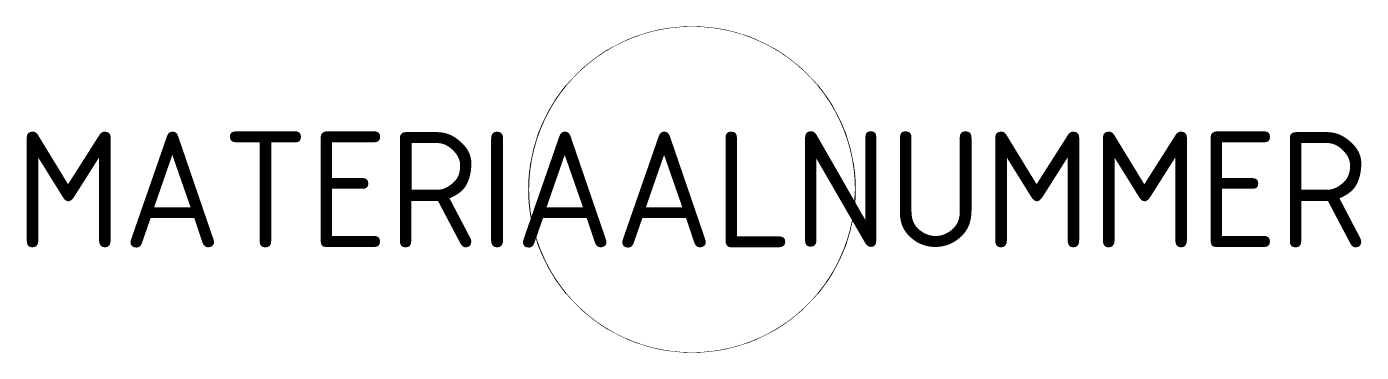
# Model space of a CAD drawing. Extents: x -14.4 to 14.5, y -3.5 to 3.5.
import ezdxf
from ezdxf.enums import TextEntityAlignment as Align

# ---------------------------------------------------------------- set-up
doc = ezdxf.new("R2010")
doc.units = 0
doc.set_wipeout_variables(frame=1)
doc.styles.add('NLCS-ISO', font='NLCS-ISO.ttf', dxfattribs={"height": 0.0025})

msp = doc.modelspace()

# ---------------------------------------------------------------- linework, layer by layer
msp.add_circle((0, 0), 3.518)

# ---------------------------------------------------------------- next in the draw order: wipeouts: each hides what was drawn before it
msp.add_wipeout([(3.518, 0), (3.511, 0.221), (3.49, 0.441), (3.456, 0.659), (3.408, 0.875), (3.346, 1.087), (3.271, 1.295), (3.183, 1.498), (3.083, 1.695), (2.971, 1.885), (2.846, 2.068), (2.711, 2.243), (2.565, 2.408), (2.408, 2.565), (2.243, 2.711), (2.068, 2.846), (1.885, 2.971), (1.695, 3.083), (1.498, 3.183), (1.295, 3.271), (1.087, 3.346), (0.875, 3.408), (0.659, 3.456), (0.441, 3.49), (0.221, 3.511), (0, 3.518), (-0.221, 3.511), (-0.441, 3.49), (-0.659, 3.456), (-0.875, 3.408), (-1.087, 3.346), (-1.295, 3.271), (-1.498, 3.183), (-1.695, 3.083), (-1.885, 2.971), (-2.068, 2.846), (-2.243, 2.711), (-2.408, 2.565), (-2.565, 2.408), (-2.711, 2.243), (-2.846, 2.068), (-2.971, 1.885), (-3.083, 1.695), (-3.183, 1.498), (-3.271, 1.295), (-3.346, 1.087), (-3.408, 0.875), (-3.456, 0.659), (-3.49, 0.441), (-3.511, 0.221), (-3.518, 0), (-3.511, -0.221), (-3.49, -0.441), (-3.456, -0.659), (-3.408, -0.875), (-3.346, -1.087), (-3.271, -1.295), (-3.183, -1.498), (-3.083, -1.695), (-2.971, -1.885), (-2.846, -2.068), (-2.711, -2.243), (-2.565, -2.408), (-2.408, -2.565), (-2.243, -2.711), (-2.068, -2.846), (-1.885, -2.971), (-1.695, -3.083), (-1.498, -3.183), (-1.295, -3.271), (-1.087, -3.346), (-0.875, -3.408), (-0.659, -3.456), (-0.441, -3.49), (-0.221, -3.511), (0, -3.518), (0.221, -3.511), (0.441, -3.49), (0.659, -3.456), (0.875, -3.408), (1.087, -3.346), (1.295, -3.271), (1.498, -3.183), (1.695, -3.083), (1.885, -2.971), (2.068, -2.846), (2.243, -2.711), (2.408, -2.565), (2.565, -2.408), (2.711, -2.243), (2.846, -2.068), (2.971, -1.885), (3.083, -1.695), (3.183, -1.498), (3.271, -1.295), (3.346, -1.087), (3.408, -0.875), (3.456, -0.659), (3.49, -0.441)])

# ---------------------------------------------------------------- next in the draw order: texts
at = {"style": 'NLCS-ISO'}
msp.add_attdef('MATERIAALNUMMER', text='1', height=2.5, dxfattribs=at).set_placement((0, 0), align=Align.MIDDLE_CENTER)

doc.saveas('drawing.dxf')
